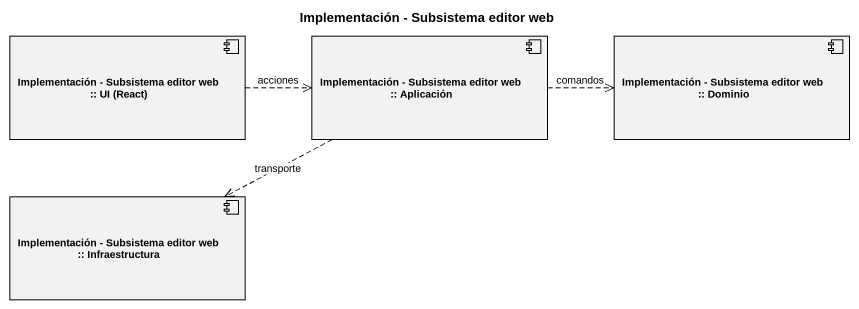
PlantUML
@startuml
title Implementación - Subsistema editor web
component "Implementación - Subsistema editor web :: UI (React)" as Implementación_Subsistema
component "Implementación - Subsistema editor web :: Aplicación" as Implementación_Subsistema_2
component "Implementación - Subsistema editor web :: Dominio" as Implementación_Subsistema_3
component "Implementación - Subsistema editor web :: Infraestructura" as Implementación_Subsistema_4
Implementación_Subsistema .right.> Implementación_Subsistema_2 : acciones
Implementación_Subsistema_2 .right.> Implementación_Subsistema_3 : comandos
Implementación_Subsistema_2 .left.> Implementación_Subsistema_4 : transporte
@enduml
